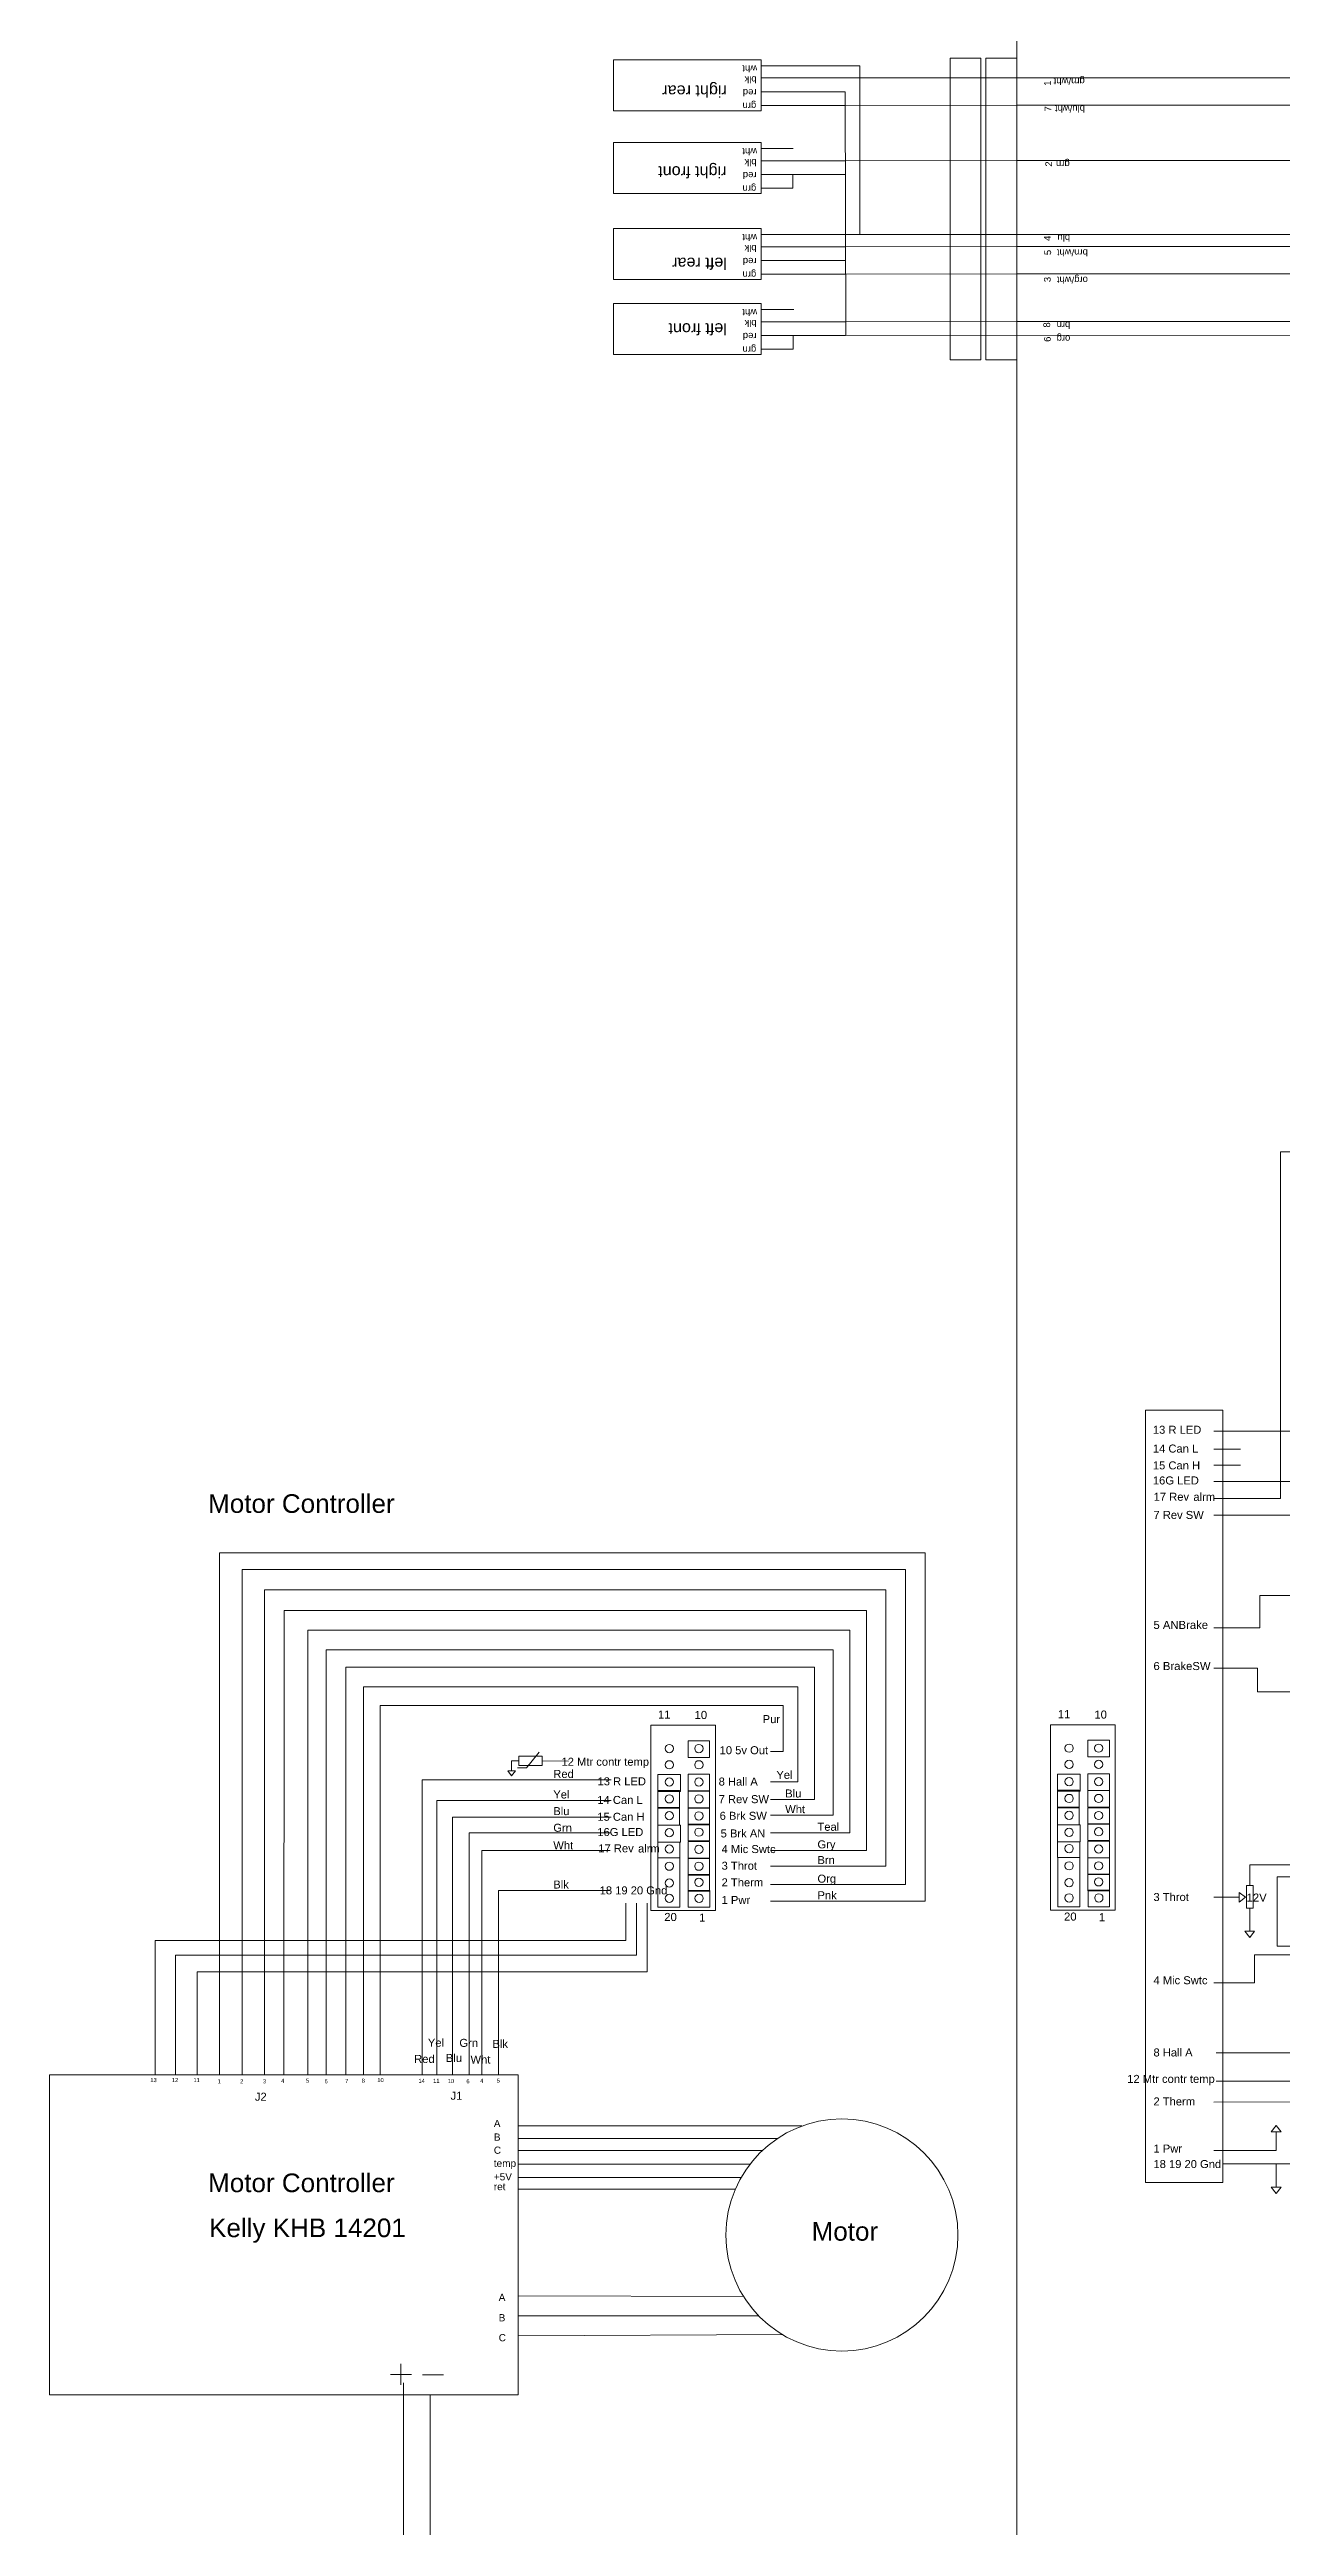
# Model space of a CAD drawing. Header units: inches. Extents: x 4541 to 19811, y -21622 to -6339.
# Drawn here: x 4541 to 5170, y -9390 to -8125 of the extents above; entities that cross this region are included whole.
import ezdxf

# ---------------------------------------------------------------- set-up
doc = ezdxf.new("R2010")
doc.units = ezdxf.units.IN
doc.header["$MEASUREMENT"] = 0
doc.layers.get('0').update_dxf_attribs({"lineweight": 0})
doc.styles.get("Standard").update_dxf_attribs({"font": 'arial.ttf'})

msp = doc.modelspace()

# ---------------------------------------------------------------- linework, layer by layer
at = {"ltscale": 5}
for p, q in [((4954.9, -8133.5), (4904.5, -8133.5)), ((4947.7, -8139.7), (4904.5, -8139.7)), ((5035.1, -8139.4), (4947.7, -8139.7)), ((4947.7, -8153.7), (4904.5, -8153.7)), ((5035.1, -8153.5), (4947.7, -8153.7)), ((4920.9, -8175.8), (4904.5, -8175.8)), ((4947.7, -8182), (4904.5, -8182)), ((4947.7, -8219.7), (4904.5, -8219.7)), ((5035.1, -8219.6), (4947.7, -8219.7)), ((4947.7, -8225.9), (4904.5, -8225.9)), ((5035.1, -8225.8), (4947.7, -8225.9)), ((4947.7, -8239.9), (4904.5, -8239.9)), ((5035.1, -8239.8), (4947.7, -8239.9)), ((4921.2, -8258), (4904.5, -8258)), ((4947.7, -8264.2), (4904.5, -8264.2)), ((5037.9, -8264.1), (4947.7, -8264.2)), ((5152.1, -9069.1), (5148.8, -9066.6)), ((5152.1, -9069.1), (5148.8, -9071.5)), ((4780.3, -9185.9), (4780.3, -9185.9)), ((4780.3, -9272.6), (4895.6, -9273.1)), ((4903.2, -9282.9), (4780.3, -9282.9)), ((4780.3, -9293.1), (4915.4, -9292.5)), ((4720.4, -9307.4), (4720.4, -9318.2)), ((4715.1, -9312.8), (4725.8, -9312.8)), ((4731.4, -9313), (4742.2, -9313)), ((4735.4, -9323.3), (4735.4, -9347.2))]:
    msp.add_line(p, q, dxfattribs=at)
for p, q in [((4954.9, -8219.5), (4954.9, -8133.5)), ((5149.5, -8840.2), (5135.8, -8840.2)), ((5135.8, -8848.3), (5149.5, -8848.3)), ((4978.3, -8901.6), (4639.3, -8901.6)), ((4639.3, -8901.6), (4639.3, -9159.8)), ((4978.3, -9062.6), (4978.3, -8901.6)), ((4909.3, -9062.6), (4978.3, -9062.6)), ((5135.8, -9069.1), (5148.8, -9069.1)), ((5148.8, -9071.5), (5148.8, -9066.6))]:
    msp.add_line(p, q)
at = {"color": 7, "ltscale": 5}
msp.add_line((5035.1, -8181.9), (4947.7, -8182), dxfattribs=at)
at = {"ltscale": 20}
msp.add_line((4792.6, -8999.4), (4806, -8999.5), dxfattribs=at)
at = {"color": 3}
for p, q in [((5154.2, -9074.6), (5154.2, -9086.4)), ((5151.7, -9086.4), (5156.7, -9086.4)), ((5167.7, -9205.2), (5140.4, -9205.2)), ((5167.7, -9205.2), (5167.7, -9217.1))]:
    msp.add_line(p, q, dxfattribs=at)
at = {"color": 3, "ltscale": 5}
for p, q in [((5154.2, -9089.7), (5151.7, -9086.4)), ((5154.2, -9089.7), (5156.7, -9086.4)), ((5167.7, -9220.4), (5165.2, -9217.1)), ((5165.2, -9217.1), (5170.2, -9217.1)), ((5167.7, -9220.4), (5170.2, -9217.1))]:
    msp.add_line(p, q, dxfattribs=at)
at = {"color": 1, "ltscale": 5}
for p, q in [((4780.3, -9185.9), (4925.3, -9185.9)), ((5167.7, -9185.6), (5165.2, -9188.9)), ((5167.7, -9185.6), (5170.2, -9188.9)), ((4780.3, -9192.3), (4912.7, -9192.3)), ((4780.3, -9198.4), (4905.1, -9198.4)), ((5170.2, -9188.9), (5165.2, -9188.9)), ((4780.3, -9205.4), (4898.8, -9205.4)), ((4780.3, -9212.2), (4894.2, -9212.2)), ((4780.3, -9218.2), (4891.2, -9218.2)), ((4721.7, -9323.3), (4721.7, -9340.4))]:
    msp.add_line(p, q, dxfattribs=at)
for points in [[(5135.8, -8865.3), (5170, -8865.3), (5170, -8688.3), (6694.7, -8688.3), (6694.7, -7246.8), (6710.7, -7246.8)], [(5135.8, -8873.9), (5178, -8873.9), (5178, -8699.9), (6707.6, -8699.9), (6707.6, -7255.7), (6711.1, -7255.7)], [(5135.8, -8856.7), (7531.6, -8856.7), (7531.6, -8419), (7531.6, -7365.1)], [(5135.8, -8831), (7543.5, -8831), (7543.5, -8419), (7543.5, -7365.1)], [(4904.5, -8139.7), (5035.1, -8139.6)], [(5035.1, -8139.6), (5978.6, -8139.6)], [(4904.5, -8153.7), (5035.1, -8153.6)], [(5035.1, -8153.6), (5806.5, -8153.6), (5806.8, -8357.3), (5806.8, -8357.3), (5806.8, -8391.9)], [(4904.5, -8182), (5035.1, -8181.9)], [(5035.1, -8181.9), (5936.3, -8181.9)], [(4904.5, -8219.7), (5035.1, -8219.5)], [(5035.1, -8219.6), (5812.8, -8219.6), (5813.1, -8368.6), (5813.1, -8368.6), (5813.1, -8391.9)], [(4904.5, -8225.9), (5035.1, -8225.8)], [(5035.2, -8225.8), (5892.5, -8225.8)], [(4904.5, -8239.9), (5035.1, -8239.8)], [(5035.1, -8239.8), (5800.4, -8239.8), (5800.6, -8313.9), (5800.6, -8313.9), (5800.6, -8391.9)], [(4904.5, -8264.2), (5037.9, -8264.1)], [(5035.2, -8264.1), (5854.2, -8264.1), (5854.4, -8515.4), (5857.6, -8515.4), (5857.6, -8528.3), (5845.2, -8528.3), (5845.2, -8524.6), (5847.7, -8524.6), (5847.7, -8514.6)], [(4909.3, -9071.1), (4988.3, -9071.1), (4988.3, -8893.1), (4627.8, -8893.1), (4627.8, -9159.8)], [(4909.3, -9053.1), (4968.3, -9053.1), (4968.3, -8912.1), (4650.8, -8912.1), (4650.8, -9159.8)], [(5213, -8922.8), (5213, -8914.9), (5159.4, -8914.9), (5159.4, -8931.4), (5135.8, -8931.4)], [(4909.3, -9045.1), (4958.3, -9045.1), (4958.3, -8922.6), (4660.8, -8922.6), (4660.6, -9159.8)], [(4909.3, -9036.1), (4949.8, -9036.1), (4949.8, -8932.6), (4672.8, -8932.6), (4672.8, -9159.8)], [(4909.3, -9027.1), (4941.3, -9027.1), (4941.3, -8942.6), (4682.3, -8942.6), (4682.3, -9159.8)], [(4909.3, -9019.1), (4931.8, -9019.1), (4931.8, -8951.6), (4692.3, -8951.6), (4692.3, -9159.8)], [(5213, -8958.1), (5213, -8964.2), (5158.1, -8964.2), (5158.1, -8952.1), (5135.8, -8952.1)], [(4909.3, -9010.1), (4923.3, -9010.1), (4923.3, -8961.6), (4701.3, -8961.6), (4701.3, -9159.8)], [(4909.3, -8994.6), (4915.8, -8994.6), (4915.8, -8971.1), (4709.8, -8971.1), (4709.8, -9159.8)], [(4827.8, -9009.1), (4731.3, -9009.1), (4731.3, -9159.8)], [(7015.3, -9125.8), (7015.3, -9003.3), (6164.5, -9003.3), (6164.5, -9148.5), (5137.1, -9148.5)], [(4827.8, -9019.6), (4738.8, -9019.6), (4738.8, -9159.8)], [(4827.8, -9028.1), (4746.8, -9028.1), (4746.8, -9159.8)], [(4827.8, -9036.1), (4755.3, -9036.1), (4755.3, -9159.8)], [(4827.3, -9045.1), (4761.8, -9045.1), (4761.8, -9159.8)], [(5206.7, -9058.7), (5206.7, -9052.5), (5154.2, -9052.5), (5154.2, -9063)], [(4835.3, -9072.1), (4835.3, -9091.1), (4594.8, -9091.1), (4594.8, -9159.8)], [(4840.8, -9072.1), (4840.8, -9098.6), (4605.3, -9098.6), (4605.3, -9159.8)], [(4846.3, -9072.1), (4846.3, -9107.1), (4616.3, -9107.1), (4616.3, -9159.8)], [(4827.3, -9065.6), (4770.3, -9065.6), (4770.3, -9159.8)], [(5206.7, -9094.1), (5206.7, -9098.4), (5156.6, -9098.4), (5156.6, -9112.7), (5135.8, -9112.7)], [(5135.8, -9173.8), (6767.6, -9169.7), (6767.6, -9208.5)]]:
    msp.add_lwpolyline(points)
at = {"color": 1}
for points in [[(4721.7, -9317.2), (4721.7, -9619.2), (8634.1, -9619.2), (8634.1, -7849), (8265.8, -7849), (8265.8, -8056.1), (8394.7, -8056.1), (8394.7, -8084.9), (8417.2, -8084.9)], [(4904.5, -8146.7), (4947.4, -8146.7), (4947.8, -8271.1)], [(5035.1, -8271.1), (4904.5, -8271.2), (5793.3, -8271.1), (5793.4, -8303.9), (5780.3, -8303.9), (5780.3, -8295.1), (5777.8, -8298.5), (5780.3, -8295.2), (5782.7, -8298.5)], [(5135.8, -9198.5), (5167.7, -9198.5), (5167.7, -9188.9)]]:
    msp.add_lwpolyline(points, dxfattribs=at)
at = {"color": 3}
for points in [[(4735.4, -9323.9), (4735.4, -9609), (8616.1, -9609), (8616.1, -7873.3), (8277.4, -7873.3), (8277.4, -8234.7), (8371.3, -8234.7), (8371.3, -8194.9), (8401.3, -8194.9)], [(5167.7, -9205.2), (5205.6, -9205.2), (5205.6, -9185.5)]]:
    msp.add_lwpolyline(points, dxfattribs=at)
at = {"color": 5}
msp.add_lwpolyline([(5035.1, -8079), (8173.3, -8079), (8173.3, -9573), (5035.1, -9573)], close=True, dxfattribs=at)
at = {"ltscale": 5}
for points in [[(4904.5, -8130.4), (4904.5, -8156.4), (4829.1, -8156.4), (4829.1, -8130.4)], [(4904.5, -8172.7), (4904.5, -8198.7), (4829.1, -8198.7), (4829.1, -8172.7)], [(4904.5, -8216.6), (4904.5, -8242.6), (4829.1, -8242.6), (4829.1, -8216.6)], [(4904.5, -8254.9), (4904.5, -8280.9), (4829.1, -8280.9), (4829.1, -8254.9)]]:
    msp.add_lwpolyline(points, close=True, dxfattribs=at)
at = {"color": 0}
for points in [[(4829.1, -8156.4), (4829.1, -8130.4), (4904.5, -8130.4), (4904.5, -8156.4), (4829.1, -8156.4)], [(4829.1, -8198.7), (4829.1, -8172.7), (4904.5, -8172.7), (4904.5, -8198.7), (4829.1, -8198.7)], [(4904.5, -8175.8), (4920.9, -8175.8)], [(4920.7, -8189), (4920.7, -8196), (4904.5, -8196), (4920.7, -8196), (4920.7, -8188.9)], [(4829.1, -8242.6), (4829.1, -8216.6), (4904.5, -8216.6), (4904.5, -8242.6), (4829.1, -8242.6)], [(4829.1, -8280.9), (4829.1, -8254.9), (4904.5, -8254.9), (4904.5, -8280.9), (4829.1, -8280.9)], [(4904.5, -8258), (4921.2, -8258)]]:
    msp.add_lwpolyline(points, dxfattribs=at)
at = {"color": 3}
for points in [[(5001.1, -8283.7), (5001.1, -8129.6), (5016.8, -8129.6), (5016.8, -8283.7)], [(5019.4, -8283.7), (5019.4, -8129.6), (5035.1, -8129.6), (5035.1, -8283.7)]]:
    msp.add_lwpolyline(points, close=True, dxfattribs=at)
at = {"color": 1, "ltscale": 5}
for points in [[(4947.7, -8189), (4904.5, -8189)], [(4947.7, -8232.9), (4904.5, -8232.9)]]:
    msp.add_lwpolyline(points, dxfattribs=at)
at = {"ltscale": 5}
msp.add_lwpolyline([(5035.1, -8271.1), (4947.7, -8271.2), (4904.5, -8271.2)], dxfattribs=at)
at = {"color": 0}
msp.add_lwpolyline([(4904.5, -8278.2), (4920.9, -8278.2), (4920.9, -8271.2), (4920.9, -8278.2)], close=True, dxfattribs=at)
at = {"color": 6}
msp.add_lwpolyline([(5140.4, -9214.7), (5100.9, -9214.7), (5100.9, -8820.2), (5140.4, -8820.2)], close=True, dxfattribs=at)
at = {"color": 6, "ltscale": 5}
for points in [[(4848.1, -8981.1), (4848.1, -9075.9), (4881.2, -9075.9), (4881.2, -8981.1)], [(5052.4, -8981), (5052.4, -9075.7), (5085.5, -9075.7), (5085.5, -8981)]]:
    msp.add_lwpolyline(points, close=True, dxfattribs=at)
at = {"ltscale": 20}
for points in [[(4780, -9003), (4784.6, -9003), (4791, -8995)], [(5137, -9163), (6719.5, -9163)]]:
    msp.add_lwpolyline(points, dxfattribs=at)
for points in [[(4878.2, -8997.6), (4867.2, -8997.6), (4867.2, -8989.1), (4878.2, -8989.1)], [(5082.5, -8997.4), (5071.5, -8997.4), (5071.5, -8988.9), (5082.5, -8988.9)], [(4792.6, -9001.7), (4792.6, -8997), (4780.7, -8997), (4780.7, -9001.7)], [(4851.7, -9015), (4863.3, -9015), (4863.3, -9006.3), (4851.7, -9006.3)], [(4878.2, -9014.7), (4867.2, -9014.7), (4867.2, -9006.2), (4878.2, -9006.2)], [(5056, -9014.8), (5067.6, -9014.8), (5067.6, -9006.1), (5056, -9006.1)], [(5082.5, -9014.5), (5071.5, -9014.5), (5071.5, -9006), (5082.5, -9006)], [(4851.7, -9023.6), (4862.8, -9023.6), (4862.8, -9014.6), (4851.7, -9014.6)], [(4878.2, -9023.3), (4867.2, -9023.3), (4867.2, -9014.8), (4878.2, -9014.8)], [(5056, -9023.4), (5067.1, -9023.4), (5067.1, -9014.4), (5056, -9014.4)], [(5082.5, -9023.1), (5071.5, -9023.1), (5071.5, -9014.6), (5082.5, -9014.6)], [(4851.7, -9032.2), (4862.8, -9032.2), (4862.8, -9023.2), (4851.7, -9023.2)], [(4851.7, -9040.9), (4863.3, -9040.9), (4863.3, -9032.2), (4851.7, -9032.2)], [(4878.2, -9032), (4867.2, -9032), (4867.2, -9023.5), (4878.2, -9023.5)], [(4878.2, -9040.3), (4867.2, -9040.3), (4867.2, -9031.8), (4878.2, -9031.8)], [(5056, -9032), (5067.1, -9032), (5067.1, -9023), (5056, -9023)], [(5056, -9040.7), (5067.6, -9040.7), (5067.6, -9032), (5056, -9032)], [(5082.5, -9031.8), (5071.5, -9031.8), (5071.5, -9023.3), (5082.5, -9023.3)], [(5082.5, -9040.1), (5071.5, -9040.1), (5071.5, -9031.6), (5082.5, -9031.6)], [(4851.7, -9040.9), (4863, -9040.9), (4863, -9049), (4851.7, -9049)], [(4878.2, -9049.1), (4867.2, -9049.1), (4867.2, -9040.6), (4878.2, -9040.6)], [(5056, -9040.7), (5067.3, -9040.7), (5067.3, -9048.8), (5056, -9048.8)], [(5082.5, -9048.9), (5071.5, -9048.9), (5071.5, -9040.4), (5082.5, -9040.4)], [(4851.8, -9049), (4863, -9049), (4863, -9074.2), (4851.8, -9074.2)], [(4878.2, -9057.7), (4867.2, -9057.7), (4867.2, -9049.2), (4878.2, -9049.2)], [(4878.2, -9065.9), (4867.2, -9065.9), (4867.2, -9057.4), (4878.2, -9057.4)], [(5056.1, -9048.8), (5067.3, -9048.8), (5067.3, -9074), (5056.1, -9074)], [(5082.5, -9057.5), (5071.5, -9057.5), (5071.5, -9049), (5082.5, -9049)], [(5082.5, -9065.7), (5071.5, -9065.7), (5071.5, -9057.2), (5082.5, -9057.2)], [(5168.2, -9094.1), (5245.1, -9094.1), (5245.1, -9058.7), (5168.2, -9058.7)], [(4878.3, -9074.1), (4867.3, -9074.1), (4867.3, -9065.6), (4878.3, -9065.6)], [(5082.6, -9073.9), (5071.6, -9073.9), (5071.6, -9065.4), (5082.6, -9065.4)], [(5152.5, -9074.6), (5155.9, -9074.6), (5155.9, -9063), (5152.5, -9063)]]:
    msp.add_lwpolyline(points, close=True)
at = {"color": 3, "ltscale": 20}
msp.add_lwpolyline([(4780.7, -8999.4), (4777, -8999.4), (4777, -9004.5), (4775, -9004.5), (4777, -9007), (4779, -9004.5), (4777, -9004.5)], dxfattribs=at)
at = {"color": 5, "ltscale": 5}
msp.add_lwpolyline([(4540.9, -9323.3), (4780.3, -9323.3), (4780.3, -9159.8), (4540.9, -9159.8)], close=True, dxfattribs=at)
for centre in [(4857.6, -8993.1), (4872.7, -8993.1), (5061.9, -8992.9), (5077, -8992.9), (4857.6, -9001.4), (4857.6, -9010.2), (4872.7, -9001.4), (4872.7, -9010.2), (5061.9, -9001.2), (5061.9, -9010), (5077, -9001.2), (5077, -9010), (4857.6, -9018.8), (4872.7, -9018.8), (5061.9, -9018.6), (5077, -9018.6), (4857.6, -9027.4), (4857.6, -9036.1), (4872.7, -9027.5), (4872.7, -9035.8), (5061.9, -9027.2), (5061.9, -9035.9), (5077, -9027.3), (5077, -9035.6), (4857.6, -9044.4), (4872.7, -9044.6), (5061.9, -9044.2), (5077, -9044.4), (4857.6, -9053.2), (4857.6, -9061.8), (4872.7, -9053.2), (4872.7, -9061.4), (5061.9, -9053), (5061.9, -9061.6), (5077, -9053), (5077, -9061.2), (4857.6, -9069.6), (4872.8, -9069.6), (5061.9, -9069.4), (5077.1, -9069.4)]:
    msp.add_circle(centre, 2.11)
msp.add_circle((4945.8, -9241.6), 59.3, dxfattribs=at)

# ---------------------------------------------------------------- texts
for s, height, rotation, p in [(' wht', 3.47, 180, (4903.8, -8133.2)), ('right rear', 5.91, 180, (4887, -8143.5)), (' red', 3.47, 180, (4903.5, -8145.4)), ('blk', 3.47, 180, (4902.2, -8138.8)), ('1', 3.47, 90, (5052.6, -8143.7)), ('grn/wht', 3.47, 180, (5069.9, -8139.7)), ('grn', 3.47, 180, (4902, -8152.3)), ('7', 3.47, 90, (5052.8, -8156.8)), ('blu/wht', 3.47, 180, (5070, -8153.7)), ('right front', 5.913, 180, (4886.8, -8184.8)), (' wht', 3.47, 180, (4903.8, -8175.5)), ('blk', 3.47, 180, (4902.2, -8181.1)), ('2', 3.47, 90, (5053.2, -8185)), ('grn', 3.47, 180, (5062.2, -8182)), ('grn', 3.47, 180, (4902, -8194.6)), (' red', 3.47, 180, (4903.5, -8187.7)), (' wht', 3.47, 180, (4903.8, -8219.4)), ('4', 3.47, 90, (5052.5, -8222.9)), ('blu', 3.47, 180, (5062.4, -8219.7)), ('left rear', 5.91, 180, (4887, -8231.5)), (' red', 3.47, 180, (4903.5, -8231.6)), ('blk', 3.47, 180, (4902.2, -8225)), ('5', 3.47, 90, (5052.7, -8230.2)), ('brn/wht', 3.47, 180, (5071.5, -8227.2)), ('grn', 3.47, 180, (4902, -8238.5)), ('3', 3.47, 90, (5052.5, -8244)), ('org/wht', 3.47, 180, (5071.5, -8241.2)), (' wht', 3.47, 180, (4903.8, -8257.7)), ('left front', 5.91, 180, (4887, -8265)), (' red', 3.47, 180, (4903.5, -8269.9)), ('blk', 3.47, 180, (4902.2, -8263.3)), ('8', 3.47, 90, (5052.2, -8267.2)), ('6', 3.47, 90, (5052.5, -8274.5)), ('brn', 3.47, 180, (5062.5, -8264.2)), ('org', 3.47, 180, (5062.5, -8271.2)), ('grn', 3.47, 180, (4902, -8276.8))]:
    msp.add_text(s, height=height, rotation=rotation).set_placement(p)
at = {"ltscale": 5}
for s, height, p in [('Motor Controller', 9.519, (4621.9, -8872.7)), ('A', 3.67, (4767.9, -9186.5)), ('C', 3.67, (4767.9, -9200.1)), ('B', 3.67, (4767.9, -9193.4)), ('Motor Controller', 9.519, (4621.9, -9219.7)), ('temp', 3.67, (4767.9, -9206.8)), ('+5V', 3.67, (4767.9, -9213.7)), ('ret', 3.67, (4767.9, -9218.7)), ('Kelly KHB 14201', 9.519, (4622.4, -9242.7)), ('Motor', 9.52, (4930.3, -9244.5)), ('A', 3.67, (4770.4, -9275.3)), ('B', 3.67, (4770.4, -9285.7)), ('C', 3.67, (4770.4, -9295.9))]:
    msp.add_text(s, height=height, dxfattribs=at).set_placement(p)
for s, height, p in [('17 Rev', 4.09, (5105.1, -8866.5)), ('alrm', 4.09, (5125.4, -8866.6)), ('7 Rev SW', 4.09, (5105, -8875.8)), ('5 ANBrake', 4.13, (5105, -8932)), ('6 BrakeSW', 4.13, (5105, -8953)), ('11', 4.13, (4851.8, -8977.8)), ('10', 4.13, (4870.5, -8978)), ('Pur', 4.09, (4905.3, -8980.1)), ('11', 4.13, (5056.1, -8977.6)), ('10', 4.13, (5074.8, -8977.8)), ('10 5v Out', 4.09, (4883.3, -8996)), ('Red', 4.09, (4798.3, -9008.1)), ('8 Hall A', 4.09, (4882.8, -9012)), ('Yel', 4.09, (4912.3, -9008.6)), ('Yel', 4.09, (4798.3, -9018.6)), ('7 Rev SW', 4.09, (4882.8, -9021)), ('Blu', 4.09, (4916.8, -9018.1)), ('Grn', 4.09, (4798.3, -9035.6)), ('Blu', 4.09, (4798.3, -9027.1)), ('6 Brk SW', 4.09, (4883.3, -9029.5)), ('5 Brk AN', 4.09, (4883.8, -9038.5)), ('Wht', 4.09, (4916.8, -9026.1)), ('Teal', 4.09, (4933.3, -9035.1)), ('Wht', 4.09, (4798.3, -9044.6)), ('17 Rev', 4.09, (4821.3, -9046.1)), ('alrm', 4.09, (4841.6, -9046.2)), ('4 Mic Swtc', 4.09, (4884.3, -9046.5)), ('Gry', 4.09, (4933.3, -9044.1)), ('3 Throt', 4.09, (4884.3, -9055)), ('2 Therm', 4.09, (4884.3, -9063.5)), ('Org', 4.09, (4933.3, -9061.6)), ('Brn', 4.09, (4933.3, -9052.1)), ('Blk', 4.09, (4798.3, -9064.6)), ('18 19 20 Gnd', 4.086, (4822, -9067.6)), ('1 Pwr', 4.09, (4884.3, -9072.5)), ('Pnk', 4.09, (4933.3, -9070.1)), ('3 Throt', 4.09, (5105, -9071)), ('12V', 4.13, (5152.6, -9071.3)), ('20', 4.13, (4855, -9081.2)), ('1', 4.13, (4872.8, -9081.5)), ('20', 4.13, (5059.3, -9081)), ('1', 4.13, (5077.1, -9081.3)), ('4 Mic Swtc', 4.09, (5105, -9113.5)), ('Yel', 4.09, (4734.2, -9145.4)), ('Grn', 4.09, (4750.3, -9145.5)), ('Blk', 4.09, (4767.2, -9146)), ('8 Hall A', 4.09, (5105, -9150.4)), ('Red', 4.09, (4727.2, -9153.7)), ('Blu', 4.09, (4743.4, -9153.2)), ('Wht', 4.09, (4756, -9154)), ('12 Mtr contr temp', 4.086, (5091.6, -9163.9)), ('13', 2.08, (4592.4, -9163.5)), ('12', 2.08, (4603.4, -9163.5)), ('11', 2.08, (4614.4, -9163.5)), ('1', 2.08, (4626.8, -9164.1)), ('2', 2.08, (4638.3, -9164.1)), ('J2', 4.09, (4645.8, -9173)), ('3', 2.08, (4649.9, -9164.1)), ('4', 2.08, (4659.2, -9163.9)), ('5', 2.08, (4671.9, -9163.8)), ('6', 2.08, (4681.4, -9164.1)), ('7', 2.08, (4691.9, -9164)), ('8', 2.08, (4700.4, -9163.8)), ('10', 2.08, (4708.4, -9163.5)), ('14', 2.08, (4729.4, -9163.9)), ('11', 2.08, (4736.9, -9163.9)), ('10', 2.08, (4744.4, -9164)), ('J1', 4.09, (4745.8, -9172.5)), ('6', 2.08, (4753.9, -9164.1)), ('4', 2.08, (4760.9, -9163.9)), ('5', 2.08, (4769.4, -9163.8)), ('2 Therm', 4.09, (5105, -9175.4)), ('1 Pwr', 4.09, (5105, -9199.5)), ('18 19 20 Gnd', 4.086, (5105, -9207.4))]:
    msp.add_text(s, height=height).set_placement(p)
at = {"attachment_point": 1}
for s, insert, char_height, width in [('13 R LED', (5104.7, -8828.2), 4.09, 33.777), ('14 Can L', (5104.7, -8837.8), 4.09, 34.077), ('15 Can H', (5104.7, -8846.4), 4.09, 28.081), ('16G LED', (5104.7, -8854.1), 4.09, 25.612), ('12 Mtr contr temp', (4802.5, -8997.8), 4.086, 48.811), ('13 R LED', (4820.9, -9007.8), 4.09, 33.777), ('14 Can L', (4820.8, -9017.3), 4.09, 34.077), ('15 Can H', (4820.8, -9025.9), 4.09, 28.081), ('16G LED', (4820.8, -9033.7), 4.09, 25.612)]:
    msp.add_mtext(s, dxfattribs=dict(at, insert=insert, char_height=char_height, width=width))

doc.saveas('drawing.dxf')
